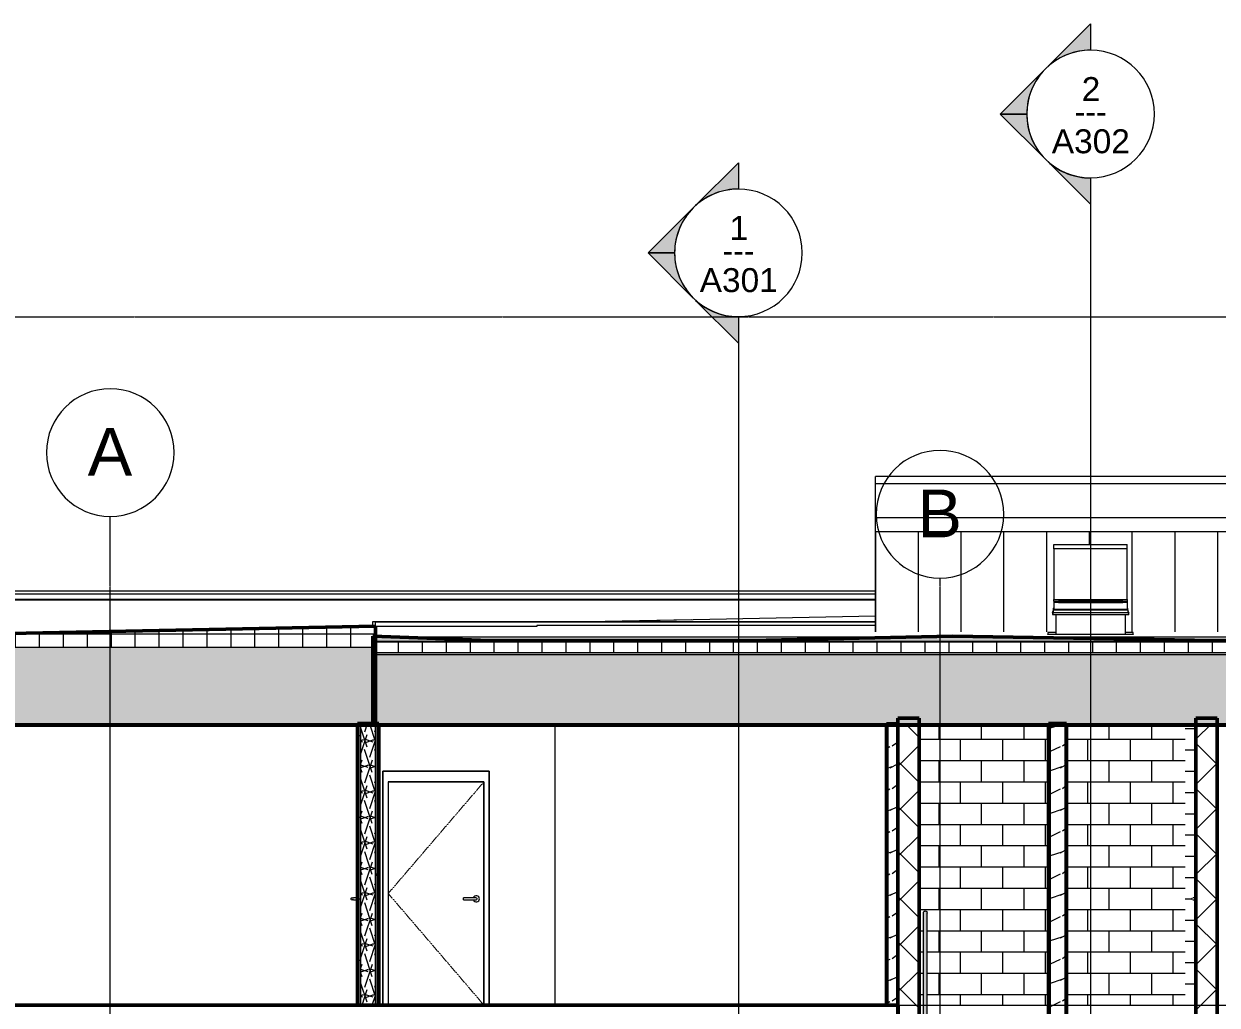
# Model space of a CAD drawing. Header units: inches. Extents: x -4168 to 1483, y -300 to 637.
# Drawn here: x -815.1 to -366.4, y 268 to 637.1 of the extents above; entities that cross this region are included whole.
import ezdxf

# ---------------------------------------------------------------- set-up
doc = ezdxf.new("R2010")
doc.units = ezdxf.units.IN
doc.header["$MEASUREMENT"] = 0
for name, pattern in [('Aligning Line 1_8_', [0.25, 0.125, -0.125]), ('Dash 1_16_', [0.125, 0.0625, -0.0625]), ('Grid Line 1_2_', [0.875, 0.5, -0.125, 0.125, -0.125])]:
    doc.linetypes.add(name, pattern=pattern)
for name, color, linetype, lineweight in [('0-3', 10, 'Continuous', 13), ('0-5', 170, 'Continuous', 5), ('A-DOOR-1', 7, 'Dash 1_16_', 9), ('A-DOOR-2', 7, 'Continuous', 9), ('A-DOOR-FRAM-1', 7, 'Continuous', 9), ('A-FLOR-7', 192, 'Continuous', 50), ('A-FLOR-8', 135, 'Continuous', 13), ('A-FLOR-HRAL', 11, 'Continuous', 9), ('A-FLOR-HRAL-1', 71, 'Continuous', 9), ('A-FLOR-HRAL-2', 7, 'Continuous', 9), ('A-FLOR-LEVL-1', 51, 'Grid Line 1_2_', 9), ('A-GENM-1', 55, 'Continuous', 9), ('A-ROOF', 132, 'Continuous', 13), ('A-ROOF-1', 252, 'Continuous', 13), ('A-ROOF-2', 135, 'Continuous', 13), ('A-ROOF-3', 132, 'Continuous', 50), ('A-ROOF-PATT-1', 132, 'Continuous', 9), ('A-WALL-1', 252, 'Continuous', 13), ('A-WALL-2', 10, 'Continuous', 13), ('A-WALL-3', 135, 'Continuous', 13), ('A-WALL-4', 250, 'Continuous', 50), ('A-WALL-PATT-1', 7, 'Continuous', 9), ('A-WALL-PATT-2', 253, 'Continuous', 9), ('A-WALL-PATT-3', 55, 'Continuous', 9), ('A-WALL-PATT-4', 45, 'Continuous', 9), ('G-ANNO-SYMB', 111, 'Aligning Line 1_8_', 9), ('G-ANNO-SYMB-1', 111, 'Continuous', 9), ('I-WALL-1', 250, 'Continuous', 50), ('I-WALL-2', 135, 'Continuous', 13), ('S-FNDN-1', 135, 'Continuous', 13), ('S-GRID-1', 1, 'Grid Line 1_2_', 9), ('S-GRID-IDEN', 1, 'Continuous', 9)]:
    doc.layers.add(name, color=color, linetype=linetype, lineweight=lineweight)
doc.styles.add('Arial', font='arial.ttf', dxfattribs={"height": 9})
doc.styles.add('Arial_1', font='arial.ttf', dxfattribs={"height": 18})
doc.styles.add('Century Gothic', font='ufonts.com_century-gothic.ttf', dxfattribs={"height": 9})
pattern_1 = [(0, (-10964.796, 146.633), (30.72, 7.68), [1.267, -21.773, 1.267, -21.773, -122.88]), (0, (-10964.796, 146.633), (30.72, 7.68), [-46.08, 1.267, -44.813, 1.267, -21.773, -53.76]), (0, (-10964.796, 146.633), (30.72, 7.68), [-115.2, 1.267, -14.093, 1.267, -37.133]), (120, (-10953.276, 150.473), (-22.011075, 22.7643), [1.267, -21.773, 1.267, -21.773, -122.88]), (120, (-10953.276, 150.473), (-22.011075, 22.7643), [-46.08, 1.267, -44.813, 1.267, -21.773, -53.76]), (120, (-10953.276, 150.473), (-22.011075, 22.7643), [-115.2, 1.267, -14.093, 1.267, -37.133]), (240, (-10949.436, 165.833), (-8.708925, -30.4443), [1.267, -21.773, 1.267, -21.773, -122.88]), (240, (-10949.436, 165.833), (-8.708925, -30.4443), [-46.08, 1.267, -44.813, 1.267, -21.773, -53.76]), (240, (-10949.436, 165.833), (-8.708925, -30.4443), [-115.2, 1.267, -14.093, 1.267, -37.133])]
pattern_2 = [(216.87, (-10958.398, 162.627), (47.980943, 31.987086), [7.997, -71.971]), (206.565, (-10948.802, 157.829), (-15.993714, -15.99413), [17.881, -17.881]), (198.435, (-10948.802, 149.832), (-31.98674, -15.99388), [10.115, -40.461])]
pattern_3 = [(45, (-10964.796, 146.633), (-8.48528, 8.48528), []), (135, (-10964.796, 146.633), (-8.48528, -8.48528), [])]
pattern_4 = [(0, (99.771, 146.633), (0, 9), []), (90, (99.771, 146.633), (-9, 6e-16), [])]
pattern_5 = [(161.57, (100.2508, 147.113), (-3.8399538, -1.54e-05), [0, -27.322, 3.034, 0]), (18.43, (99.2908, 147.113), (-3.8399538, 1.54e-05), [0, -27.322, 3.034, 0]), (108.43, (100.2508, 147.113), (1.919622, -9.6005246), [9.106, -21.25]), (71.57, (99.2908, 147.113), (1.919622, 9.6005246), [9.106, -21.25])]
pattern_6 = [(0, (99.771, 146.633), (30.72, 7.68), [1.267, -21.773, 1.267, -21.773, -122.88]), (0, (99.771, 146.633), (30.72, 7.68), [-46.08, 1.267, -44.813, 1.267, -21.773, -53.76]), (0, (99.771, 146.633), (30.72, 7.68), [-115.2, 1.267, -14.093, 1.267, -37.133]), (120, (111.291, 150.473), (-22.011075, 22.7643), [1.267, -21.773, 1.267, -21.773, -122.88]), (120, (111.291, 150.473), (-22.011075, 22.7643), [-46.08, 1.267, -44.813, 1.267, -21.773, -53.76]), (120, (111.291, 150.473), (-22.011075, 22.7643), [-115.2, 1.267, -14.093, 1.267, -37.133]), (240, (115.131, 165.833), (-8.708925, -30.4443), [1.267, -21.773, 1.267, -21.773, -122.88]), (240, (115.131, 165.833), (-8.708925, -30.4443), [-46.08, 1.267, -44.813, 1.267, -21.773, -53.76]), (240, (115.131, 165.833), (-8.708925, -30.4443), [-115.2, 1.267, -14.093, 1.267, -37.133])]
pattern_7 = [(90, (-366.172, 398), (-16.082, 1e-15), [])]

# ---------------------------------------------------------------- blocks, each defined once
blk = doc.blocks.new('HOLLOW METAL - UNIT DOOR-2125824-BUILDING SECTION - EAST_WEST AT RAMP - LOOKING SOUTH')
at = {"layer": 'A-DOOR-2'}
for p, q in [((-11754.5, 308.39), (-11755.69, 308.39)), ((-11755.69, 307.61), (-11754.5, 307.61)), ((-11754.19, 309.18), (-11754.5, 309.18)), ((-11754.5, 308), (-11754.5, 309.18)), ((-11754.5, 306.82), (-11754.5, 308)), ((-11754.5, 306.82), (-11754.19, 306.82))]:
    blk.add_line(p, q, dxfattribs=at)
at = {"layer": 'A-DOOR-2', "flags": 128}
for points in [[(-11756.67, 308), (-11756.67, 308.02), (-11756.67, 308.03), (-11756.67, 308.05), (-11756.66, 308.06), (-11756.66, 308.08), (-11756.66, 308.09)], [(-11756.66, 307.9), (-11756.66, 307.92), (-11756.66, 307.93), (-11756.67, 307.95), (-11756.67, 307.96), (-11756.67, 307.98), (-11756.67, 308), (-11756.67, 308)], [(-11756.64, 308.15), (-11756.63, 308.17), (-11756.63, 308.18), (-11756.62, 308.2), (-11756.61, 308.21), (-11756.6, 308.22), (-11756.59, 308.24), (-11756.58, 308.25)], [(-11756.59, 307.76), (-11756.6, 307.77), (-11756.61, 307.79), (-11756.62, 307.8), (-11756.62, 307.81), (-11756.63, 307.83), (-11756.64, 307.84), (-11756.64, 307.86)], [(-11756.43, 307.64), (-11756.44, 307.64), (-11756.46, 307.65), (-11756.47, 307.66), (-11756.49, 307.67), (-11756.5, 307.68), (-11756.51, 307.68), (-11756.52, 307.69)], [(-11756.43, 308.36), (-11756.42, 308.37), (-11756.4, 308.37), (-11756.39, 308.38), (-11756.37, 308.38), (-11756.36, 308.38), (-11756.34, 308.39), (-11756.33, 308.39)], [(-11755.69, 307.61), (-11755.71, 307.61), (-11755.73, 307.61), (-11755.76, 307.61), (-11755.78, 307.61), (-11755.8, 307.61), (-11755.83, 307.61), (-11755.85, 307.61), (-11755.87, 307.61), (-11755.89, 307.61), (-11755.92, 307.61), (-11755.94, 307.61), (-11755.96, 307.61), (-11755.98, 307.61), (-11756, 307.61), (-11756.02, 307.61), (-11756.04, 307.61), (-11756.06, 307.61), (-11756.07, 307.61), (-11756.09, 307.61), (-11756.11, 307.61), (-11756.13, 307.61), (-11756.14, 307.61), (-11756.16, 307.61), (-11756.17, 307.61), (-11756.18, 307.61)], [(-11756.17, 308.39), (-11756.16, 308.39), (-11756.14, 308.39), (-11756.13, 308.39), (-11756.11, 308.39), (-11756.1, 308.39), (-11756.08, 308.39), (-11756.06, 308.39), (-11756.04, 308.39), (-11756.02, 308.39), (-11756, 308.39), (-11755.98, 308.39), (-11755.96, 308.39), (-11755.94, 308.39), (-11755.92, 308.39), (-11755.9, 308.39), (-11755.88, 308.39), (-11755.85, 308.39), (-11755.83, 308.39), (-11755.81, 308.39), (-11755.79, 308.39), (-11755.76, 308.39), (-11755.74, 308.39), (-11755.72, 308.39), (-11755.69, 308.39), (-11755.69, 308.39)]]:
    blk.add_lwpolyline(points, dxfattribs=at)
at = {"layer": 'A-DOOR-2'}
for start, end in [(0, 180), (180, 0)]:
    blk.add_arc((-11756.28, 308), 0.394, start, end, dxfattribs=at)
blk = doc.blocks.new('HOLLOW METAL - UNIT DOOR-2125826-BUILDING SECTION - EAST_WEST AT RAMP - LOOKING SOUTH')
at = {"layer": 'A-DOOR-1'}
for p, q in [((-10668.89, 352), (-10704.89, 310)), ((-10704.89, 310), (-10668.89, 268))]:
    blk.add_line(p, q, dxfattribs=at)
at = {"layer": 'A-DOOR-2'}
for p, q in [((-10668.89, 352), (-10704.89, 352)), ((-10704.89, 352), (-10704.89, 268)), ((-10668.89, 268), (-10668.89, 352)), ((-10672.43, 308.39), (-10676.57, 308.39)), ((-10676.57, 308), (-10676.57, 308.39)), ((-10676.57, 307.61), (-10676.57, 308)), ((-10676.57, 307.61), (-10672.43, 307.61))]:
    blk.add_line(p, q, dxfattribs=at)
at = {"layer": 'A-DOOR-2', "flags": 128}
for points in [[(-10671.84, 308.39), (-10671.84, 308.39), (-10671.84, 308.39), (-10671.85, 308.39), (-10671.85, 308.39), (-10671.85, 308.39), (-10671.86, 308.39), (-10671.87, 308.39), (-10671.87, 308.39), (-10671.88, 308.39), (-10671.89, 308.39), (-10671.9, 308.39), (-10671.91, 308.39), (-10671.92, 308.39), (-10671.93, 308.39), (-10671.95, 308.39), (-10671.96, 308.39), (-10671.97, 308.39), (-10671.99, 308.39), (-10672.01, 308.39), (-10672.02, 308.39), (-10672.04, 308.39), (-10672.06, 308.39), (-10672.08, 308.39), (-10672.09, 308.39), (-10672.11, 308.39), (-10672.13, 308.39), (-10672.15, 308.39), (-10672.18, 308.39), (-10672.2, 308.39), (-10672.22, 308.39), (-10672.24, 308.39), (-10672.26, 308.39), (-10672.29, 308.39), (-10672.31, 308.39), (-10672.33, 308.39), (-10672.36, 308.39), (-10672.38, 308.39), (-10672.4, 308.39), (-10672.43, 308.39), (-10672.43, 308.39)], [(-10672.43, 307.61), (-10672.41, 307.61), (-10672.39, 307.61), (-10672.36, 307.61), (-10672.34, 307.61), (-10672.32, 307.61), (-10672.29, 307.61), (-10672.27, 307.61), (-10672.25, 307.61), (-10672.23, 307.61), (-10672.2, 307.61), (-10672.18, 307.61), (-10672.16, 307.61), (-10672.14, 307.61), (-10672.12, 307.61), (-10672.1, 307.61), (-10672.08, 307.61), (-10672.06, 307.61), (-10672.04, 307.61), (-10672.03, 307.61), (-10672.01, 307.61), (-10671.99, 307.61), (-10671.98, 307.61), (-10671.96, 307.61), (-10671.95, 307.61), (-10671.94, 307.61), (-10671.92, 307.61), (-10671.91, 307.61), (-10671.9, 307.61), (-10671.89, 307.61), (-10671.88, 307.61), (-10671.87, 307.61), (-10671.87, 307.61), (-10671.86, 307.61), (-10671.86, 307.61), (-10671.85, 307.61), (-10671.85, 307.61), (-10671.84, 307.61), (-10671.84, 307.61), (-10671.84, 307.61)]]:
    blk.add_lwpolyline(points, dxfattribs=at)
at = {"layer": 'A-DOOR-2'}
for centre, radius, start, end in [((-10671.74, 308), 1.18, 0, 160.3657), ((-10671.74, 308), 1.18, 199.5633, 0), ((-10671.84, 308), 0.394, 75, 90), ((-10671.84, 308), 0.394, 270, 285), ((-10671.84, 308), 0.394, 0, 30), ((-10671.84, 308), 0.394, 330, 0)]:
    blk.add_arc(centre, radius, start, end, dxfattribs=at)
at = {"layer": 'A-DOOR-FRAM-1'}
for p, q in [((-10706.89, 356), (-10706.89, 268)), ((-10666.89, 356), (-10706.89, 356)), ((-10666.89, 268), (-10666.89, 356)), ((-10704.89, 352), (-10704.89, 268)), ((-10704.89, 352), (-10668.89, 352)), ((-10668.89, 352), (-10668.89, 268))]:
    blk.add_line(p, q, dxfattribs=at)
blk = doc.blocks.new('CTR - 1st Phase - Common Walls_rvt-2-BUILDING SECTION - EAST_WEST AT RAMP - LOOKING SOUTH')
at = {"layer": 'A-WALL-1'}
blk.add_hatch(color=256, dxfattribs=at).paths.add_polyline_path([(-11550.99, 268), (-11550.99, 373.37), (-11551.24, 373.37), (-11551.24, 268)], flags=0)
at = {"layer": 'A-WALL-PATT-1'}
h = blk.add_hatch(dxfattribs=at)
h.set_pattern_fill('FP_23', color=256, style=0, pattern_type=2)
h.set_pattern_definition(pattern_1)
h.paths.add_polyline_path([(-11753.56, 268), (-11753.56, 373.37), (-11754.19, 373.37), (-11754.19, 268)], flags=0)
h = blk.add_hatch(dxfattribs=at)
h.set_pattern_fill('FP_23', color=256, style=0, pattern_type=2)
h.set_pattern_definition(pattern_1)
h.paths.add_polyline_path([(-11752.94, 268), (-11752.94, 373.37), (-11753.56, 373.37), (-11753.56, 268)], flags=0)
h = blk.add_hatch(dxfattribs=at)
h.set_pattern_fill('FP_23', color=256, style=0, pattern_type=2)
h.set_pattern_definition(pattern_1)
h.paths.add_polyline_path([(-11746.81, 268), (-11746.81, 373.37), (-11747.44, 373.37), (-11747.44, 268)], flags=0)
h = blk.add_hatch(dxfattribs=at)
h.set_pattern_fill('FP_23', color=256, style=0, pattern_type=2)
h.set_pattern_definition(pattern_1)
h.paths.add_polyline_path([(-11746.19, 268), (-11746.19, 373.37), (-11746.81, 373.37), (-11746.81, 268)], flags=0)
h = blk.add_hatch(dxfattribs=at)
h.set_pattern_fill('FP_23', color=256, style=0, pattern_type=2)
h.set_pattern_definition(pattern_1)
h.paths.add_polyline_path([(-11554.74, 268), (-11554.74, 373.37), (-11555.36, 373.37), (-11555.36, 268)], flags=0)
at = {"layer": 'A-WALL-PATT-2'}
h = blk.add_hatch(dxfattribs=at)
h.set_pattern_fill('FP_26', color=256, style=0, pattern_type=2)
h.set_pattern_definition([(161.57, (-10964.316, 147.113), (-3.8399538, -1.54e-05), [0, -27.322, 3.034, 0]), (18.43, (-10965.276, 147.113), (-3.8399538, 1.54e-05), [0, -27.322, 3.034, 0]), (108.43, (-10964.316, 147.113), (1.919622, -9.6005246), [9.106, -21.25]), (71.57, (-10965.276, 147.113), (1.919622, 9.6005246), [9.106, -21.25])])
h.paths.add_polyline_path([(-11747.44, 268), (-11747.44, 373.37), (-11748.44, 373.37), (-11748.44, 374), (-11752.94, 374), (-11752.94, 268)], flags=0)
h = blk.add_hatch(dxfattribs=at)
h.set_pattern_fill('FP_30', color=256, style=0, pattern_type=2)
h.set_pattern_definition(pattern_2)
h.paths.add_polyline_path([(-11551.24, 268), (-11551.24, 373.37), (-11554.74, 373.37), (-11554.74, 268)], flags=0)
at = {"layer": 'A-WALL-2'}
for p, q in [((-11753.56, 268), (-11753.56, 374)), ((-11752.94, 268), (-11752.94, 374)), ((-11747.44, 268), (-11747.44, 374)), ((-11746.81, 268), (-11746.81, 374)), ((-11554.74, 268), (-11554.74, 373.87)), ((-11551.24, 268), (-11551.24, 373.87))]:
    blk.add_line(p, q, dxfattribs=at)
at = {"layer": 'A-WALL-4'}
for p, q in [((-11555.36, 373.87), (-11555.36, 268)), ((-11550.99, 373.87), (-11555.36, 373.87)), ((-11550.99, 268), (-11550.99, 373.87)), ((-11555.36, 268), (-11550.99, 268))]:
    blk.add_line(p, q, dxfattribs=at)
at = {"layer": 'I-WALL-1'}
for p, q in [((-11746.19, 374), (-11754.19, 374)), ((-11754.19, 374), (-11754.19, 268)), ((-11746.19, 268), (-11746.19, 374)), ((-11754.19, 268), (-11746.19, 268))]:
    blk.add_line(p, q, dxfattribs=at)
at = {"layer": 'I-WALL-2'}
for p, q in [((-11679.99, 373.37), (-11679.99, 268)), ((-11744.69, 268), (-11744.69, 356)), ((-11744.69, 356), (-11704.69, 356)), ((-11704.69, 356), (-11704.69, 268))]:
    blk.add_line(p, q, dxfattribs=at)
at = {"layer": '0-3'}
for name, p in [('HOLLOW METAL - UNIT DOOR-2125826-BUILDING SECTION - EAST_WEST AT RAMP - LOOKING SOUTH', (-1037.8, 0)), ('HOLLOW METAL - UNIT DOOR-2125824-BUILDING SECTION - EAST_WEST AT RAMP - LOOKING SOUTH', (0, 0))]:
    blk.add_blockref(name, p, dxfattribs=at)
blk = doc.blocks.new('Railing - Railing-2254808-BUILDING SECTION - EAST_WEST AT RAMP - LOOKING SOUTH')
at = {"layer": 'A-FLOR-HRAL'}
h = blk.add_hatch(dxfattribs=at)
h.set_pattern_fill('FP_39', color=256, style=0, pattern_type=2)
h.set_pattern_definition([(45, (-10964.796, 146.633), (-9.5035, 9.5035), []), (45, (-10964.796, 161.033), (-9.5035, 9.5035), [])])
h.paths.add_polyline_path([(-11441.15, 238.76), (-11440.86, 238.88), (-11440.71, 239.02), (-11440.59, 239.2), (-11440.51, 239.42), (-11440.51, 239.43), (-11440.51, 239.85), (-11440.59, 240.08), (-11440.71, 240.26), (-11440.86, 240.4), (-11441.04, 240.49), (-11441.15, 240.52), (-11441.44, 240.49), (-11441.61, 240.4), (-11441.77, 240.26), (-11441.89, 240.08), (-11441.96, 239.87), (-11441.97, 239.85), (-11441.97, 239.43), (-11441.89, 239.2), (-11441.77, 239.02), (-11441.61, 238.88), (-11441.43, 238.79), (-11441.24, 238.76)], flags=0)
at = {"layer": 'A-FLOR-HRAL-1'}
for points in [[(-11541.49, 246.97), (-11541.4, 247.37), (-11541.3, 247.55), (-11541.17, 247.69), (-11541.01, 247.79), (-11540.79, 247.85), (-11540.65, 247.84), (-11540.47, 247.79), (-11540.31, 247.69), (-11540.18, 247.55), (-11540.08, 247.37), (-11539.99, 247), (-11539.99, 247.2), (-11540.01, 302.78), (-11540.09, 302.99), (-11540.21, 303.17), (-11540.36, 303.31), (-11540.55, 303.4), (-11540.74, 303.43), (-11540.93, 303.4), (-11541.11, 303.31), (-11541.27, 303.17), (-11541.39, 302.99), (-11541.46, 302.78), (-11541.49, 302.55), (-11541.49, 247.01)], [(-11539.99, 240.4), (-11540.01, 247.2), (-11540.18, 247.55), (-11540.31, 247.69), (-11540.36, 247.74), (-11540.55, 247.82), (-11540.79, 247.85), (-11540.93, 247.82), (-11541.17, 247.69), (-11541.3, 247.55), (-11541.4, 247.37), (-11541.48, 247.01), (-11541.49, 246.65), (-11541.46, 240.62), (-11541.39, 240.84), (-11541.27, 241.02), (-11541.11, 241.16), (-11540.93, 241.25), (-11540.74, 241.28), (-11540.55, 241.25), (-11540.36, 241.16), (-11540.21, 241.02), (-11540.09, 240.84), (-11540.01, 240.62), (-11540, 240.49)], [(-11441.05, 198.53), (-11440.49, 198.53), (-11440.51, 239.42), (-11440.59, 239.2), (-11440.71, 239.02), (-11440.86, 238.88), (-11441.05, 238.79), (-11441.24, 238.76), (-11441.43, 238.79), (-11441.61, 238.88), (-11441.77, 239.02), (-11441.89, 239.2), (-11441.96, 239.42), (-11441.97, 239.43), (-11441.99, 239.43), (-11441.96, 198.53), (-11441.08, 198.53)]]:
    blk.add_hatch(color=256, dxfattribs=at).paths.add_polyline_path(points, flags=0)
at = {"layer": 'A-FLOR-HRAL-2'}
for p, q in [((-11541.49, 302.55), (-11541.49, 246.97)), ((-11539.99, 246.97), (-11539.99, 302.55)), ((-11541.49, 246.97), (-11541.49, 240.4)), ((-11539.99, 240.4), (-11539.99, 246.97)), ((-11441.99, 239.64), (-11441.99, 198.53)), ((-11440.49, 198.53), (-11440.49, 239.64))]:
    blk.add_line(p, q, dxfattribs=at)
at = {"layer": 'A-FLOR-HRAL-2', "flags": 128}
for points in [[(-11541.49, 302.55), (-11541.46, 302.78), (-11541.39, 302.99), (-11541.27, 303.17), (-11541.11, 303.31), (-11540.93, 303.4), (-11540.74, 303.43), (-11540.55, 303.4), (-11540.36, 303.31), (-11540.21, 303.17), (-11540.09, 302.99), (-11540.01, 302.78), (-11539.99, 302.55)], [(-11541.49, 246.97), (-11541.46, 247.2), (-11541.39, 247.41), (-11541.27, 247.59), (-11541.11, 247.74), (-11540.93, 247.82), (-11540.74, 247.85), (-11540.55, 247.82), (-11540.36, 247.74), (-11540.21, 247.59), (-11540.09, 247.41), (-11540.01, 247.2), (-11539.99, 246.97)], [(-11539.99, 246.97), (-11540.01, 247.2), (-11540.09, 247.41), (-11540.21, 247.59), (-11540.36, 247.74), (-11540.55, 247.82), (-11540.74, 247.85), (-11540.93, 247.82), (-11541.11, 247.74), (-11541.27, 247.59), (-11541.39, 247.41), (-11541.46, 247.2), (-11541.49, 246.97)], [(-11539.99, 240.4), (-11540.01, 240.61), (-11540.08, 240.81), (-11540.18, 240.99), (-11540.31, 241.13), (-11540.47, 241.23), (-11540.65, 241.28), (-11540.83, 241.28), (-11541.01, 241.23), (-11541.17, 241.13), (-11541.3, 240.99), (-11541.4, 240.81), (-11541.47, 240.61), (-11541.49, 240.4)], [(-11541.49, 240.4), (-11541.47, 240.19), (-11541.4, 239.99), (-11541.3, 239.81), (-11541.17, 239.67), (-11541.01, 239.57), (-11540.83, 239.52), (-11540.65, 239.52), (-11540.47, 239.57), (-11540.31, 239.67), (-11540.18, 239.81), (-11540.08, 239.99), (-11540.01, 240.19), (-11539.99, 240.4)], [(-11440.49, 239.64), (-11440.51, 239.85), (-11440.58, 240.05), (-11440.68, 240.23), (-11440.81, 240.37), (-11440.97, 240.47), (-11441.15, 240.52), (-11441.33, 240.52), (-11441.51, 240.47), (-11441.67, 240.37), (-11441.8, 240.23), (-11441.9, 240.05), (-11441.97, 239.85), (-11441.99, 239.64)], [(-11441.99, 239.64), (-11441.97, 239.43), (-11441.9, 239.23), (-11441.8, 239.05), (-11441.67, 238.91), (-11441.51, 238.81), (-11441.33, 238.76), (-11441.15, 238.76), (-11440.97, 238.81), (-11440.81, 238.91), (-11440.68, 239.05), (-11440.58, 239.23), (-11440.51, 239.43), (-11440.49, 239.64)]]:
    blk.add_lwpolyline(points, dxfattribs=at)
blk = doc.blocks.new('HOLLOW METAL - STAIR DOOR 6-8_-2227798-BUILDING SECTION - EAST_WEST AT RAMP - LOOKING SOUTH')
at = {"layer": 'A-DOOR-2'}
for p, q in [((-11438.99, 308.39), (-11439.49, 308.39)), ((-11439.49, 307.61), (-11438.99, 307.61))]:
    blk.add_line(p, q, dxfattribs=at)
at = {"layer": 'A-DOOR-2', "flags": 128}
for points in [[(-11439.49, 308.39), (-11439.51, 308.39), (-11439.53, 308.39), (-11439.56, 308.39), (-11439.58, 308.39), (-11439.6, 308.39), (-11439.63, 308.39), (-11439.65, 308.39), (-11439.67, 308.39), (-11439.69, 308.39), (-11439.72, 308.39), (-11439.74, 308.39), (-11439.76, 308.39), (-11439.78, 308.39), (-11439.8, 308.39), (-11439.82, 308.39), (-11439.84, 308.39), (-11439.86, 308.39), (-11439.87, 308.39), (-11439.89, 308.39), (-11439.91, 308.39), (-11439.93, 308.39), (-11439.94, 308.39), (-11439.96, 308.39), (-11439.97, 308.39), (-11439.98, 308.39), (-11439.99, 308.39), (-11440.01, 308.39), (-11440.02, 308.39), (-11440.03, 308.39), (-11440.04, 308.39), (-11440.04, 308.39), (-11440.05, 308.39), (-11440.06, 308.39), (-11440.06, 308.39), (-11440.07, 308.39), (-11440.07, 308.39), (-11440.07, 308.39), (-11440.08, 308.39), (-11440.08, 308.39)], [(-11440.08, 307.61), (-11440.08, 307.61), (-11440.07, 307.61), (-11440.07, 307.61), (-11440.07, 307.61), (-11440.06, 307.61), (-11440.06, 307.61), (-11440.05, 307.61), (-11440.05, 307.61), (-11440.04, 307.61), (-11440.03, 307.61), (-11440.02, 307.61), (-11440.01, 307.61), (-11440, 307.61), (-11439.99, 307.61), (-11439.97, 307.61), (-11439.96, 307.61), (-11439.94, 307.61), (-11439.93, 307.61), (-11439.91, 307.61), (-11439.9, 307.61), (-11439.88, 307.61), (-11439.86, 307.61), (-11439.84, 307.61), (-11439.82, 307.61), (-11439.8, 307.61), (-11439.78, 307.61), (-11439.76, 307.61), (-11439.74, 307.61), (-11439.72, 307.61), (-11439.7, 307.61), (-11439.68, 307.61), (-11439.65, 307.61), (-11439.63, 307.61), (-11439.61, 307.61), (-11439.59, 307.61), (-11439.56, 307.61), (-11439.54, 307.61), (-11439.52, 307.61), (-11439.49, 307.61), (-11439.49, 307.61)]]:
    blk.add_lwpolyline(points, dxfattribs=at)
at = {"layer": 'A-DOOR-2'}
for start, end in [(150, 180), (180, 210), (82.7725, 90), (270, 277.2275)]:
    blk.add_arc((-11440.08, 308), 0.394, start, end, dxfattribs=at)
blk = doc.blocks.new('CTR - 1st Phase -Stairs _ Elevators_rvt-2-BUILDING SECTION - EAST_WEST AT RAMP - LOOKING SOUTH')
at = {"layer": 'A-WALL-PATT-1'}
h = blk.add_hatch(dxfattribs=at)
h.set_pattern_fill('FP_23', color=256, style=0, pattern_type=2)
h.set_pattern_definition(pattern_1)
h.paths.add_polyline_path([(-11494.36, 0), (-11493.74, 0), (-11493.74, 373.37), (-11494.36, 373.37), (-11494.36, 22.71)], flags=0)
h = blk.add_hatch(dxfattribs=at)
h.set_pattern_fill('FP_23', color=256, style=0, pattern_type=2)
h.set_pattern_definition(pattern_1)
h.paths.add_polyline_path([(-11487.61, 0), (-11487.61, 373.37), (-11488.24, 373.37), (-11488.24, 0)], flags=0)
at = {"layer": 'A-WALL-PATT-2'}
h = blk.add_hatch(dxfattribs=at)
h.set_pattern_fill('FP_30', color=256, style=0, pattern_type=2)
h.set_pattern_definition(pattern_2)
h.paths.add_polyline_path([(-11493.74, 0), (-11488.24, 0), (-11488.24, 374), (-11493.74, 374), (-11493.74, 22.71)], flags=0)
at = {"layer": 'A-WALL-PATT-3'}
h = blk.add_hatch(dxfattribs=at)
h.set_pattern_fill('FP_46', color=256, style=0, pattern_type=2)
h.set_pattern_definition([(0, (-11550.989, -40), (0, 8), []), (90, (-11550.989, -40), (-8, 8), [8, -8])])
h.paths.add_polyline_path([(-11541.49, 0), (-11541.49, 33.93), (-11542.99, 33.93), (-11542.99, 0)], flags=0)
h.paths.add_polyline_path([(-11539.99, 0), (-11497.36, 0), (-11497.34, 34.88), (-11497.18, 35.17), (-11497.04, 35.29), (-11496.88, 35.38), (-11496.7, 35.42), (-11496.52, 35.42), (-11496.42, 35.43), (-11496.42, 67), (-11517.8, 67), (-11517.8, 60.39), (-11519.55, 60.39), (-11519.55, 67), (-11541.24, 67), (-11541.24, 55.12), (-11542.99, 55.12), (-11542.99, 35.43), (-11541.49, 35.41), (-11541.46, 34.88), (-11541.3, 35.17), (-11541.17, 35.29), (-11541.01, 35.38), (-11540.83, 35.42), (-11540.65, 35.42), (-11540.47, 35.38), (-11540.31, 35.29), (-11540.18, 35.17), (-11540.08, 35.02), (-11540.01, 34.85), (-11539.99, 34.68), (-11539.99, 22.71)], flags=0)
h.paths.add_polyline_path([(-11496.24, 67), (-11496.42, 67), (-11496.42, 35.41), (-11496.24, 35.33), (-11496.24, 35.41)], flags=0)
h.paths.add_polyline_path([(-11496.08, 55.12), (-11496.11, 55.12), (-11496.11, 67), (-11496.24, 67), (-11496.24, 35.33), (-11496.08, 35.21), (-11496.08, 35.33)], flags=0)
h.paths.add_polyline_path([(-11495.96, 55.12), (-11496.08, 55.12), (-11496.05, 35.17), (-11495.96, 35.06), (-11495.96, 35.21)], flags=0)
h.paths.add_polyline_path([(-11495.89, 55.12), (-11495.96, 55.12), (-11495.95, 35.02), (-11495.89, 34.88), (-11495.89, 35.06)], flags=0)
h.paths.add_polyline_path([(-11495.86, 0), (-11494.36, 0), (-11494.36, 55.12), (-11495.89, 55.12), (-11495.86, 22.71)], flags=0)
h.paths.add_polyline_path([(-11487.61, 61.2), (-11442.99, 61.2), (-11442.99, 123.37), (-11487.61, 123.37), (-11487.61, 68.56)], flags=0)
h.paths.add_polyline_path([(-11539.99, 136), (-11494.36, 136), (-11494.36, 192.6), (-11496.11, 192.6), (-11496.11, 204.47), (-11517.8, 204.47), (-11517.8, 197.82), (-11519.55, 197.82), (-11519.55, 204.47), (-11541.24, 204.47), (-11541.27, 192.6), (-11542.99, 192.6), (-11542.99, 136), (-11541.49, 136), (-11541.46, 170.78), (-11541.39, 170.99), (-11541.24, 171.2), (-11541.11, 171.32), (-11540.93, 171.4), (-11540.74, 171.43), (-11540.55, 171.4), (-11540.36, 171.32), (-11540.21, 171.18), (-11540.09, 170.99), (-11540.01, 170.78), (-11539.99, 170.55), (-11539.99, 137.33)], flags=0)
h.paths.add_polyline_path([(-11442.99, 198.53), (-11442.99, 255.37), (-11487.61, 255.37), (-11487.61, 198.53), (-11452.07, 198.53)], flags=0)
h.paths.add_polyline_path([(-11487.61, 268), (-11442.99, 268), (-11442.99, 373.37), (-11487.61, 373.37), (-11487.61, 297.8)], flags=0)
h.paths.add_polyline_path([(-11494.36, 268), (-11494.36, 373.37), (-11542.99, 373.37), (-11542.99, 268), (-11541.49, 268), (-11541.46, 302.78), (-11541.39, 302.99), (-11541.27, 303.17), (-11541.11, 303.31), (-11540.93, 303.4), (-11540.74, 303.43), (-11540.55, 303.4), (-11540.36, 303.31), (-11540.21, 303.17), (-11540.09, 302.99), (-11540.01, 302.78), (-11539.99, 302.55), (-11539.99, 268), (-11511.21, 268)], flags=0)
h = blk.add_hatch(dxfattribs=at)
h.set_pattern_fill('FP_43', color=256, style=0, pattern_type=2)
h.set_pattern_definition([(0, (-11546.989, -156), (0, 8), []), (90, (-11546.989, -156), (-8, 8), [8, -8])])
h.paths.add_polyline_path([(-11441.99, -82.91), (-11441.96, -41.61), (-11441.89, -41.39), (-11441.77, -41.21), (-11441.61, -41.07), (-11441.43, -40.98), (-11441.24, -40.95), (-11441.05, -40.98), (-11440.86, -41.07), (-11440.71, -41.21), (-11440.59, -41.39), (-11440.51, -41.61), (-11440.51, -41.62), (-11440.49, -42.04), (-11440.49, -82.91), (-11438.99, -82.91), (-11438.99, -12.63), (-11442.99, -12.63), (-11442.99, -82.91)], flags=0)
h.paths.add_polyline_path([(-11441.99, 61.2), (-11441.96, 102.4), (-11441.89, 102.62), (-11441.77, 102.8), (-11441.6, 102.95), (-11441.51, 103.01), (-11441.33, 103.06), (-11441.15, 103.06), (-11440.86, 102.94), (-11440.71, 102.8), (-11440.59, 102.62), (-11440.51, 102.4), (-11440.51, 102.39), (-11440.49, 101.97), (-11440.49, 61.2), (-11438.99, 61.2), (-11438.99, 123.37), (-11442.99, 123.37), (-11442.99, 61.2)], flags=0)
h.paths.add_polyline_path([(-11441.99, 198.53), (-11441.96, 239.87), (-11441.89, 240.08), (-11441.77, 240.26), (-11441.61, 240.4), (-11441.44, 240.49), (-11441.33, 240.52), (-11441.04, 240.49), (-11440.86, 240.4), (-11440.71, 240.26), (-11440.59, 240.08), (-11440.51, 239.87), (-11440.51, 239.85), (-11440.49, 239.43), (-11440.49, 198.53), (-11438.99, 198.53), (-11438.99, 255.37), (-11442.99, 255.37), (-11442.99, 198.53)], flags=0)
h.paths.add_polyline_path([(-11440.69, 268), (-11438.99, 268), (-11438.99, 307.61), (-11440.22, 307.64), (-11440.37, 307.74), (-11440.42, 307.8), (-11440.42, 308.2), (-11440.25, 308.35), (-11440.07, 308.38), (-11439.86, 308.39), (-11438.99, 308.39), (-11438.99, 373.37), (-11442.99, 373.37), (-11442.99, 268)], flags=0)
h.paths.add_polyline_path([(-11440.07, 307.68), (-11440.09, 307.72), (-11440.07, 307.68)], flags=0)
h.paths.add_polyline_path([(-11439.49, 307.8), (-11439.52, 308.1), (-11439.55, 308), (-11439.51, 307.9)], flags=0)
at = {"layer": 'A-WALL-PATT-4'}
h = blk.add_hatch(dxfattribs=at)
h.set_pattern_fill('FP_41', color=256, style=0, pattern_type=2)
h.set_pattern_definition(pattern_3)
h.paths.add_polyline_path([(-11550.99, 0), (-11542.99, 0), (-11542.99, 120), (-11550.99, 120), (-11550.99, 22.71)], flags=0)
h.paths.add_polyline_path([(-11550.99, 132), (-11542.99, 132), (-11542.99, 374), (-11550.99, 374), (-11550.99, 137.33)], flags=0)
h = blk.add_hatch(dxfattribs=at)
h.set_pattern_fill('FP_41', color=256, style=0, pattern_type=2)
h.set_pattern_definition(pattern_3)
h.paths.add_polyline_path([(-11437.43, 0), (-11430.99, 0), (-11430.99, 374), (-11438.99, 374), (-11438.99, 0)], flags=0)
at = {"layer": 'A-FLOR-8'}
for p, q in [((-11542.99, 268), (-11541.49, 268)), ((-11539.99, 268), (-11494.36, 268)), ((-11487.61, 268), (-11438.99, 268))]:
    blk.add_line(p, q, dxfattribs=at)
at = {"layer": 'A-WALL-2'}
for p, q in [((-11493.74, 374), (-11493.74, 0)), ((-11488.24, 374), (-11488.24, 0))]:
    blk.add_line(p, q, dxfattribs=at)
at = {"layer": 'A-WALL-4'}
for p, q in [((-11542.99, 376), (-11550.99, 376)), ((-11550.99, 376), (-11550.99, 0)), ((-11542.99, 0), (-11542.99, 376)), ((-11430.99, 376), (-11438.99, 376)), ((-11438.99, 376), (-11438.99, 0)), ((-11430.99, 0), (-11430.99, 376))]:
    blk.add_line(p, q, dxfattribs=at)
at = {"layer": 'I-WALL-1'}
for p, q in [((-11487.61, 374), (-11494.36, 374)), ((-11494.36, 374), (-11494.36, 0)), ((-11487.61, 0), (-11487.61, 374))]:
    blk.add_line(p, q, dxfattribs=at)
at = {"layer": '0-3'}
for name in ['HOLLOW METAL - STAIR DOOR 6-8_-2227798-BUILDING SECTION - EAST_WEST AT RAMP - LOOKING SOUTH', 'Railing - Railing-2254808-BUILDING SECTION - EAST_WEST AT RAMP - LOOKING SOUTH']:
    blk.add_blockref(name, (0, 0), dxfattribs=at)
blk = doc.blocks.new('Basic Wall _ EXT - FIBER CEMENT - SMALL - ___-2145930-BUILDING SECTION - EAST_WEST AT RAMP - LOOKING SOUTH')
at = {"layer": 'A-WALL-3'}
for p, q in [((-11559.49, 423.66), (-12125.15, 423.66)), ((-11559.49, 422.6), (-12109.71, 422.6)), ((-12109.3, 420.42), (-11559.49, 420.42)), ((-11559.49, 420.57), (-12108.98, 420.57))]:
    blk.add_line(p, q, dxfattribs=at)
blk = doc.blocks.new('Hatch-Precision_Ladders-Roof_Hatch - 2_0_x2_0_-2210683-BUILDING SECTION - EAST_WEST AT RAMP - LOOKING SOUTH')
at = {"layer": 'A-GENM-1'}
for p, q in [((-11492.35, 441.28), (-11464.85, 441.28)), ((-11492.35, 439.66), (-11492.35, 441.28)), ((-11464.85, 439.66), (-11464.85, 441.28)), ((-11464.85, 439.66), (-11492.35, 439.66)), ((-11492.35, 439.66), (-11492.35, 420.62)), ((-11464.85, 420.62), (-11464.85, 439.66)), ((-11492.61, 417.24), (-11492.35, 417.5)), ((-11492.35, 420.62), (-11464.85, 420.62)), ((-11492.35, 420.02), (-11492.35, 420.62)), ((-11492.35, 420.02), (-11464.85, 420.02)), ((-11492.35, 420.02), (-11492.35, 419.45)), ((-11464.85, 419.45), (-11492.35, 419.45)), ((-11492.35, 419.45), (-11492.35, 416.94)), ((-11490.6, 419.98), (-11490.69, 419.98)), ((-11490.69, 419.98), (-11490.69, 419.49)), ((-11490.69, 419.49), (-11466.5, 419.49)), ((-11490.6, 419.98), (-11490.6, 419.49)), ((-11466.6, 419.98), (-11490.6, 419.98)), ((-11490.6, 419.49), (-11490.6, 419.98)), ((-11490.6, 419.98), (-11466.6, 419.98)), ((-11490.6, 419.89), (-11466.6, 419.89)), ((-11466.6, 419.49), (-11466.6, 419.98)), ((-11466.6, 419.98), (-11466.6, 419.49)), ((-11466.5, 419.98), (-11466.6, 419.98)), ((-11466.5, 419.49), (-11466.5, 419.98)), ((-11464.85, 420.62), (-11464.85, 420.02)), ((-11464.85, 420.02), (-11464.85, 419.45)), ((-11464.85, 419.45), (-11464.85, 416.94)), ((-11464.85, 417.5), (-11464.58, 417.24)), ((-11492.95, 415.57), (-11492.61, 416.27)), ((-11492.61, 415.69), (-11492.95, 414.98)), ((-11492.95, 415.57), (-11492.95, 414.98)), ((-11492.95, 414.98), (-11464.24, 414.98)), ((-11492.95, 414.98), (-11492.87, 414.94)), ((-11492.87, 414.94), (-11464.32, 414.94)), ((-11492.61, 417.24), (-11492.61, 416.67)), ((-11492.35, 416.94), (-11492.61, 416.67)), ((-11492.61, 416.67), (-11464.58, 416.67)), ((-11492.61, 416.67), (-11492.61, 415.69)), ((-11492.61, 415.69), (-11464.58, 415.69)), ((-11492.35, 416.94), (-11464.85, 416.94)), ((-11491.69, 414.94), (-11491.69, 407.56)), ((-11465.5, 407.56), (-11465.5, 414.94)), ((-11464.85, 416.94), (-11464.58, 416.67)), ((-11464.58, 416.67), (-11464.58, 417.24)), ((-11464.58, 416.67), (-11464.58, 415.69)), ((-11464.58, 416.27), (-11464.24, 415.57)), ((-11464.58, 415.69), (-11464.24, 414.98)), ((-11464.24, 414.98), (-11464.32, 414.94)), ((-11464.24, 414.98), (-11464.24, 415.57)), ((-11491.69, 408.16), (-11494.6, 408.16)), ((-11494.6, 408.16), (-11494.6, 407.5)), ((-11494.6, 407.5), (-11462.6, 407.5)), ((-11494.6, 407.41), (-11494.6, 407.5)), ((-11462.6, 407.41), (-11494.6, 407.41)), ((-11462.6, 408.16), (-11465.5, 408.16)), ((-11462.6, 407.5), (-11462.6, 408.16)), ((-11462.6, 407.5), (-11462.6, 407.41))]:
    blk.add_line(p, q, dxfattribs=at)
blk = doc.blocks.new('Grid - Grid Head - Circle-50561-BUILDING SECTION - EAST_WEST AT RAMP - LOOKING SOUTH')
at = {"layer": 'S-GRID-IDEN'}
for start, end in [(0, 180), (180, 360)]:
    blk.add_arc((-11847.19, 475.86), 24, start, end, dxfattribs=at)
blk = doc.blocks.new('Section - Section Head - Filled-22785-BUILDING SECTION - EAST_WEST AT RAMP - LOOKING SOUTH')
at = {"layer": 'G-ANNO-SYMB-1'}
h = blk.add_hatch(color=256, dxfattribs=at)
edge = h.paths.add_edge_path(flags=0)
edge.add_line((-10162.08, -248), (-10178.19, -231.9))
edge.add_line((-10178.19, -231.9), (-10178.19, -241.81))
edge.add_arc((-10178.19, -265.84), 24.03, 47.9216, 90, ccw=False)
h = blk.add_hatch(color=256, dxfattribs=at)
edge = h.paths.add_edge_path(flags=0)
edge.add_arc((-10178.19, -265.84), 24, 0, 45, ccw=False)
edge.add_line((-10154.19, -265.84), (-10144.25, -265.84))
edge.add_line((-10144.25, -265.84), (-10161.22, -248.87))
h = blk.add_hatch(color=256, dxfattribs=at)
edge = h.paths.add_edge_path(flags=0)
edge.add_line((-10161.22, -282.81), (-10144.25, -265.84))
edge.add_line((-10144.25, -265.84), (-10154.19, -265.84))
edge.add_arc((-10178.19, -265.84), 24, 315, 360, ccw=False)
h = blk.add_hatch(color=256, dxfattribs=at)
edge = h.paths.add_edge_path(flags=0)
edge.add_arc((-10178.19, -265.84), 24.03, 270, 312.0784, ccw=False)
edge.add_line((-10178.19, -289.87), (-10178.19, -299.78))
edge.add_line((-10178.19, -299.78), (-10162.08, -283.68))
for p, q in [((-10178.19, -241.81), (-10178.19, -231.9)), ((-10178.19, -231.9), (-10162.08, -248)), ((-10161.22, -248.87), (-10144.25, -265.84)), ((-10144.25, -265.84), (-10161.22, -282.81)), ((-10154.19, -265.84), (-10144.25, -265.84)), ((-10144.25, -265.84), (-10154.19, -265.84)), ((-10162.08, -283.68), (-10178.19, -299.78)), ((-10178.19, -299.78), (-10178.19, -289.87))]:
    blk.add_line(p, q, dxfattribs=at)
for centre, radius, start, end in [((-10178.19, -265.87), 24, 90, 270), ((-10178.19, -265.84), 24.03, 47.9216, 90), ((-10178.19, -265.87), 24, 270, 90), ((-10178.19, -265.84), 24, 360, 45), ((-10178.19, -265.84), 24, 315, 360), ((-10178.19, -265.84), 24.03, 270, 312.0784)]:
    blk.add_arc(centre, radius, start, end, dxfattribs=at)

msp = doc.modelspace()

# ---------------------------------------------------------------- hatches: boundary and pattern name
at = {"layer": 'A-ROOF-1'}
for points in [[(-878.023, 406.5647), (-865.5226, 406.7728), (-865.5226, 406.5719), (-682.8726, 410.3301), (-682.8726, 410.5801), (-867.9116, 406.7728)], [(713.2274, 404.5454), (713.2274, 404.7955), (-682.8726, 404.7955), (-682.8726, 404.5454), (706.7464, 404.5454)]]:
    msp.add_hatch(color=256, dxfattribs=at).paths.add_polyline_path(points, flags=0)
at = {"layer": 'A-ROOF-2'}
msp.add_hatch(color=256, dxfattribs=at).paths.add_polyline_path([(-426.9308, 404.7955), (713.2274, 404.8145), (713.2274, 405.122), (475.9774, 406.763), (367.9692, 405.115), (209.1579, 405.115), (123.6073, 406.763), (40.3377, 405.115), (-89.7029, 405.115), (-164.9267, 406.763), (-231.6891, 405.115), (-367.3404, 405.115), (-466.363, 406.7531), (-541.8401, 405.115), (-640.0748, 405.115), (-682.8726, 406.7253), (-682.8726, 404.7955), (-466.363, 404.7955)], flags=0)
at = {"layer": 'A-ROOF-PATT-1'}
h = msp.add_hatch(dxfattribs=at)
h.set_pattern_fill('FP_33', color=256, style=0, pattern_type=2)
h.set_pattern_definition(pattern_4)
h.paths.add_polyline_path([(-1045.7726, 398.8622), (-867.9116, 402.5228), (-1045.7726, 402.5228), (-1045.7726, 400.9585)], flags=0)
h.paths.add_polyline_path([(-821.2533, 402.5228), (-683.8726, 402.5228), (-683.8726, 404.5454), (-682.8726, 404.5454), (-682.8726, 410.3301), (-865.5226, 406.5647), (-865.5226, 402.5228), (-831.4096, 402.5228)], flags=0)
h = msp.add_hatch(dxfattribs=at)
h.set_pattern_fill('FP_33', color=256, style=0, pattern_type=2)
h.set_pattern_definition(pattern_4)
h.paths.add_polyline_path([(-683.8726, 400.5446), (714.2274, 400.5446), (714.2274, 404.5454), (-683.8726, 404.5454)], flags=0)
h = msp.add_hatch(dxfattribs=at)
h.set_pattern_fill('FP_26', color=256, style=0, pattern_type=2)
h.set_pattern_definition(pattern_5)
h.paths.add_polyline_path([(-683.8726, 374), (-683.8726, 399.7944), (-682.8726, 399.7944), (-682.8726, 400.5446), (-683.8726, 400.5446), (-683.8726, 402.5228), (-831.4096, 402.5228), (-1051.2726, 397.9989), (-1051.2726, 374), (-742.3888, 374)], flags=0)
h = msp.add_hatch(dxfattribs=at)
h.set_pattern_fill('FP_26', color=256, style=0, pattern_type=2)
h.set_pattern_definition(pattern_5)
h.paths.add_polyline_path([(-683.8726, 374), (714.2274, 374), (714.2274, 399.7944), (-683.8726, 399.7944), (-683.8726, 389.4965)], flags=0)
h = msp.add_hatch(dxfattribs=at)
h.set_pattern_fill('FP_25', color=256, style=0, pattern_type=2)
h.set_pattern_definition([(0, (99.771, 146.633), (0, 4.798), []), (315, (99.7708, 146.633), (4.798427, 0), [6.786, -6.786]), (45, (99.7708, 146.633), (4.798427, 0), [6.786, -6.786])])
h.paths.add_polyline_path([(696.8884, 399.7944), (713.2274, 399.7944), (713.2274, 400.5446), (-682.8726, 400.5446), (-682.8726, 399.7944), (677.1722, 399.7944)], flags=0)
h = msp.add_hatch(dxfattribs=at)
h.set_pattern_fill('FP_23', color=256, style=0, pattern_type=2)
h.set_pattern_definition(pattern_6)
h.paths.add_polyline_path([(-821.2533, 373.375), (-688.3726, 373.375), (-688.3726, 374), (-1045.1476, 374), (-1045.1476, 373.375), (-900.1178, 373.375)], flags=0)
h = msp.add_hatch(dxfattribs=at)
h.set_pattern_fill('FP_23', color=256, style=0, pattern_type=2)
h.set_pattern_definition(pattern_6)
h.paths.add_polyline_path([(94.9192, 373.375), (714.2274, 373.375), (714.2274, 374), (-366.4226, 374), (-366.4226, 373.375), (93.0774, 373.375)], flags=0)
h.paths.add_polyline_path([(-683.8726, 373.375), (-486.4226, 373.375), (-486.4226, 374), (-683.8726, 374), (-683.8726, 373.875)], flags=0)
h.paths.add_polyline_path([(-429.1726, 373.375), (-429.1726, 374), (-478.4226, 374), (-478.4226, 373.375), (-477.7244, 373.375)], flags=0)
h.paths.add_polyline_path([(-378.3667, 373.375), (-374.4226, 373.375), (-374.4226, 374), (-423.6726, 374), (-423.6726, 373.375), (-378.4226, 373.375)], flags=0)
at = {"layer": 'A-WALL-PATT-3'}
h = msp.add_hatch(dxfattribs=at)
h.set_pattern_fill('FP_52', color=256, style=0, pattern_type=2)
h.set_pattern_definition(pattern_7)
h.paths.add_polyline_path([(-494.9226, 408.3947), (-486.4226, 408.405), (-486.4226, 446), (-494.9226, 446), (-494.9226, 408.405)], flags=0)
h = msp.add_hatch(dxfattribs=at)
h.set_pattern_fill('FP_52', color=256, style=0, pattern_type=2)
h.set_pattern_definition(pattern_7)
h.paths.add_polyline_path([(-400.9345, 408.3947), (-361.9226, 408.3947), (-361.9226, 446), (-486.4226, 446), (-486.4226, 408.3947), (-427.1232, 408.3947), (-427.1232, 414.9421), (-428.3844, 414.9816), (-428.3844, 415.5724), (-428.0408, 416.2699), (-428.0408, 417.2447), (-427.7788, 417.5036), (-427.7788, 441.2816), (-400.2788, 441.2816), (-400.2376, 417.4628), (-400.0168, 417.2447), (-400.0051, 416.2462), (-399.6732, 415.5724), (-399.6732, 414.9816), (-399.7581, 414.9421), (-400.9345, 414.9421), (-400.9345, 410.3836)], flags=0)

# ---------------------------------------------------------------- linework, layer by layer
at = {"layer": 'A-FLOR-7'}
for p, q in [((-486.4226, 268), (-1051.2726, 268)), ((-486.4226, 240.75), (-486.4226, 268))]:
    msp.add_line(p, q, dxfattribs=at)
at = {"layer": 'A-FLOR-8'}
for p, q in [((-603.0673, 412.2666), (-564.1726, 413.0769)), ((-564.1726, 413.0769), (-564.1726, 413.0225)), ((-772.6226, 408.7342), (-683.8726, 410.5831)), ((-582.1726, 412.246), (-582.1726, 412.7019))]:
    msp.add_line(p, q, dxfattribs=at)
at = {"layer": 'A-FLOR-LEVL-1'}
msp.add_line((-1138.4549, 268), (1405.5613, 268), dxfattribs=at)
at = {"layer": 'A-ROOF'}
for p, q in [((-682.8726, 410.3301), (-865.5226, 406.5719)), ((714.2274, 404.5454), (-683.8726, 404.5454)), ((-682.8726, 402.5228), (-867.8678, 402.5228)), ((714.2274, 400.5446), (-683.8726, 400.5446)), ((714.2274, 399.7944), (-683.8726, 399.7944)), ((-1051.2726, 374), (1081.6274, 374))]:
    msp.add_line(p, q, dxfattribs=at)
at = {"layer": 'A-ROOF-2'}
for p, q in [((-361.9226, 466.8778), (-494.9226, 466.8778)), ((-494.9226, 451.3646), (-494.9226, 466.8778)), ((-494.9226, 464.2424), (-361.9226, 464.2424)), ((-361.9226, 451.3646), (-494.9226, 451.3646)), ((-582.1726, 412.6521), (-494.9226, 414.4473)), ((-683.8726, 412.2666), (-494.9226, 412.2666)), ((-683.8726, 410.5593), (-683.8726, 412.2666)), ((-682.8726, 410.5801), (-682.8726, 412.246)), ((-682.8726, 412.246), (-494.9226, 412.246)), ((-622.1726, 410.396), (-682.8726, 410.396)), ((-494.9226, 410.7942), (-622.1726, 410.7942)), ((-622.1726, 410.7942), (-622.1726, 410.396)), ((714.2274, 404.7955), (-683.8726, 404.7955)), ((-479.1055, 406.4766), (-676.261, 406.4766)), ((-176.5292, 406.4766), (-448.7795, 406.4766))]:
    msp.add_line(p, q, dxfattribs=at)
at = {"layer": 'A-ROOF-3'}
for p, q in [((-682.8726, 410.5801), (-878.023, 406.5647)), ((-682.8726, 373.375), (-682.8726, 410.5801)), ((-683.8726, 406.763), (-683.8726, 373.375)), ((-640.0748, 405.115), (-683.8726, 406.763)), ((-541.8401, 405.115), (-640.0748, 405.115)), ((-465.9097, 406.763), (-541.8401, 405.115)), ((-367.3404, 405.115), (-465.9097, 406.763)), ((-231.6891, 405.115), (-367.3404, 405.115)), ((-1045.1476, 373.375), (1075.5024, 373.375))]:
    msp.add_line(p, q, dxfattribs=at)
at = {"layer": 'G-ANNO-SYMB'}
msp.add_line((-1215.5758, 526.9531), (1308.0882, 526.9531), dxfattribs=at)
at = {"layer": 'G-ANNO-SYMB-1'}
for p, q in [((-414.0288, 579.1806), (-414.0288, -223.4132)), ((-546.4226, 526.9531), (-546.4226, -231.7467))]:
    msp.add_line(p, q, dxfattribs=at)
at = {"layer": 'S-FNDN-1'}
for p, q in [((-494.9226, 408.3947), (-494.9226, 451.3646)), ((-361.9226, 446), (-494.9226, 446))]:
    msp.add_line(p, q, dxfattribs=at)
at = {"layer": 'S-GRID-1'}
for p, q in [((-782.6226, -159.8356), (-782.6226, 451.8625)), ((-470.6226, -159.8356), (-470.6226, 428.6716))]:
    msp.add_line(p, q, dxfattribs=at)

# ---------------------------------------------------------------- block references
at = {"layer": '0-5'}
for name in ['CTR - 1st Phase - Common Walls_rvt-2-BUILDING SECTION - EAST_WEST AT RAMP - LOOKING SOUTH', 'CTR - 1st Phase -Stairs _ Elevators_rvt-2-BUILDING SECTION - EAST_WEST AT RAMP - LOOKING SOUTH']:
    msp.add_blockref(name, (11064.5668, 0), dxfattribs=at)
at = {"layer": 'A-GENM-1'}
msp.add_blockref('Hatch-Precision_Ladders-Roof_Hatch - 2_0_x2_0_-2210683-BUILDING SECTION - EAST_WEST AT RAMP - LOOKING SOUTH', (11064.5668, 0), dxfattribs=at)
at = {"layer": 'A-WALL-3'}
msp.add_blockref('Basic Wall _ EXT - FIBER CEMENT - SMALL - ___-2145930-BUILDING SECTION - EAST_WEST AT RAMP - LOOKING SOUTH', (11064.5668, 0), dxfattribs=at)
at = {"layer": 'G-ANNO-SYMB-1', "rotation": 180}
for p in [(-10592.2182, 337.3419), (-10724.612, 285.1144)]:
    msp.add_blockref('Section - Section Head - Filled-22785-BUILDING SECTION - EAST_WEST AT RAMP - LOOKING SOUTH', p, dxfattribs=at)
at = {"layer": 'S-GRID-IDEN'}
for p in [(11064.5668, 0), (11376.5668, -23.1909)]:
    msp.add_blockref('Grid - Grid Head - Circle-50561-BUILDING SECTION - EAST_WEST AT RAMP - LOOKING SOUTH', p, dxfattribs=at)

# ---------------------------------------------------------------- texts
at = {"layer": 'G-ANNO-SYMB-1', "char_height": 9, "attachment_point": 1}
for s, insert, width, style in [('2', (-417.3498, 617.0893), 8.484, 'Arial'), ('---', (-420.0011, 608.5826), 15.453, 'Century Gothic'), ('A302', (-428.5939, 597.453), 35.754, 'Arial'), ('1', (-549.7435, 564.8617), 8.484, 'Arial'), ('---', (-552.3949, 556.355), 15.453, 'Century Gothic'), ('A301', (-560.9876, 545.2255), 35.754, 'Arial')]:
    msp.add_mtext(s, dxfattribs=dict(at, insert=insert, width=width, style=style))
at = {"layer": 'S-GRID-IDEN', "char_height": 18, "width": 20.301, "attachment_point": 1, "style": 'Arial_1'}
for s, insert in [('A', (-791.1311, 485.1505)), ('B', (-479.1311, 461.9595))]:
    msp.add_mtext(s, dxfattribs=dict(at, insert=insert))

doc.saveas('drawing.dxf')
